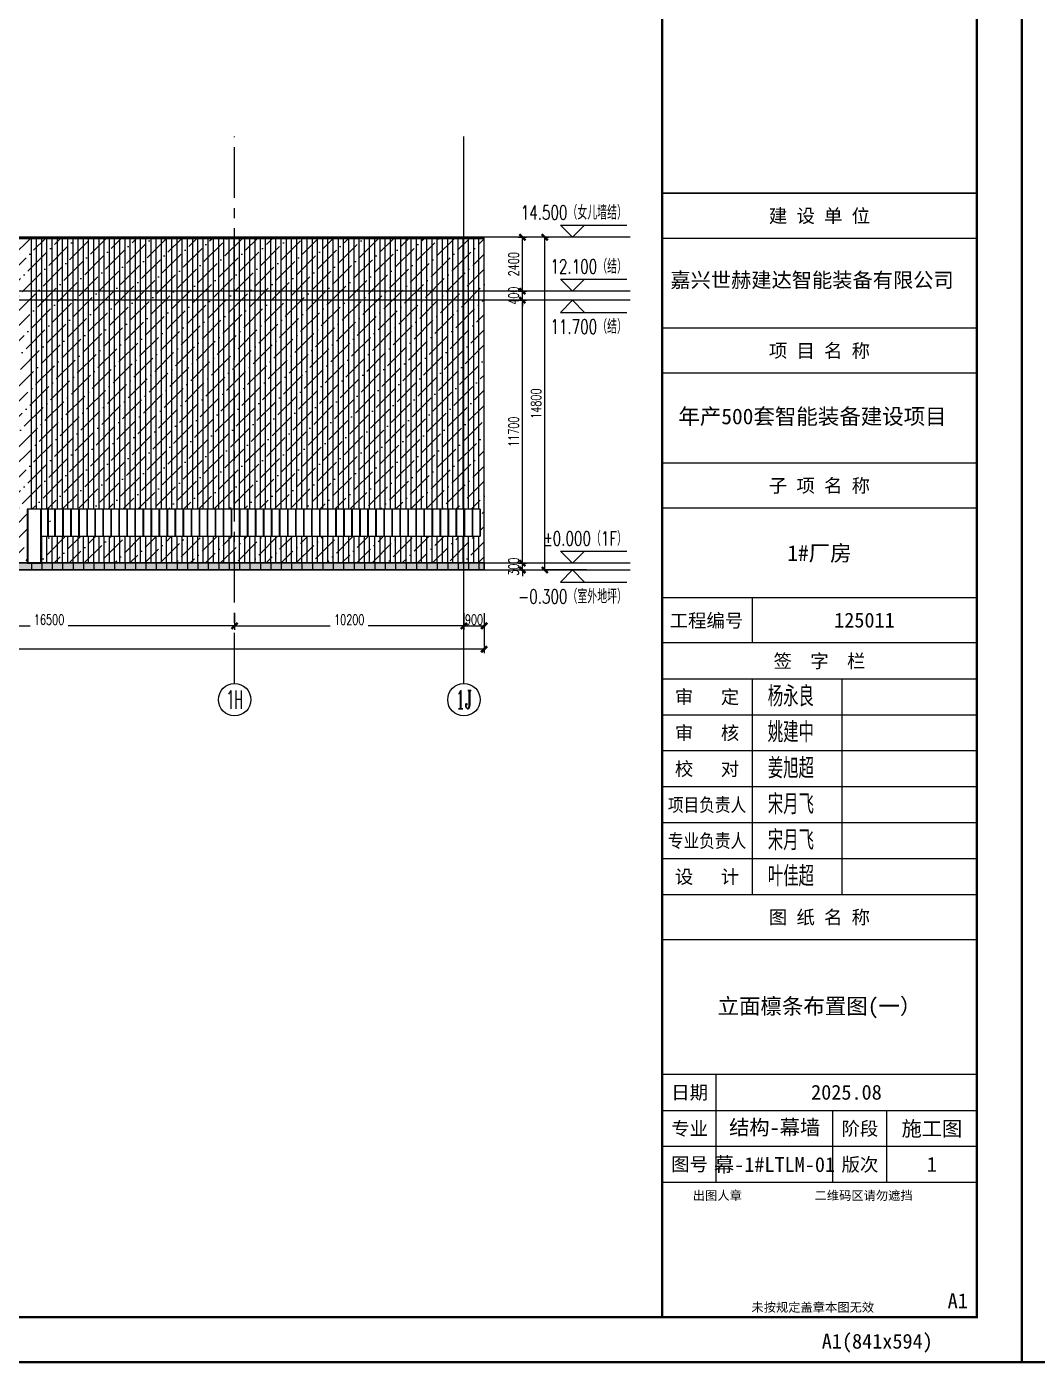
# Model space of a CAD drawing. Extents: x -2072575 to 87763, y -155913 to 742026.
# Drawn here: x -1948584 to -1903637, y 472207 to 531657 of the extents above; entities that cross this region are included whole.
import ezdxf
from ezdxf.enums import TextEntityAlignment as Align

# ---------------------------------------------------------------- set-up
doc = ezdxf.new("R2010")
doc.units = 0
doc.header["$LTSCALE"] = 1000
for name, pattern in [('20剖面图$0$DASH', [0.35, 0.25, -0.1]), ('CENTER', [2, 1.25, -0.25, 0.25, -0.25]), ('CENTER2', [28.575, 19.05, -3.175, 3.175, -3.175]), ('DOT', [0.25, 0, -0.25])]:
    doc.linetypes.add(name, pattern=pattern)
doc.layers.get('Defpoints').update_dxf_attribs({"color": 210})
for name, color, linetype in [('!ZN1-填充-8', 8, 'Continuous'), ('0-cxFrame', 155, 'Continuous'), ('3符号', 3, 'Continuous'), ('3铝板幕墙', 3, 'Continuous'), ('4玻璃幕墙', 4, 'Continuous'), ('60x60x5钢方管', 6, '20剖面图$0$DASH'), ('A-AXIS-DP', 126, 'Continuous'), ('A-LIN-V', 9, 'Continuous'), ('AS-WALL', 40, 'Continuous'), ('DIM', 173, 'Continuous'), ('DOT', 8, 'DOT'), ('DOTE', 1, 'CENTER'), ('qianming', 155, 'Continuous'), ('压型钢板', 23, 'Continuous')]:
    doc.layers.add(name, color=color, linetype=linetype)
doc.layers.add('0-cxText', color=131, linetype='Continuous', lineweight=25)
doc.styles.add('_TCH_AXIS', font='COMPLEX', dxfattribs={"bigfont": 'GBCBIG'})
doc.styles.add('BZHZ', font='bzxw', dxfattribs={"width": 0.8, "bigfont": 'bzhz'})
doc.styles.add('cx_biaoti', font='')
doc.styles.add('cx_tuming', font='simhei.ttf')
doc.styles.add('cx_tuqian1', font='')
doc.styles.add('DHTEXT-1', font='romans.shx', dxfattribs={"width": 0.7, "bigfont": 'chinese.shx'})
doc.styles.add('卓越符号', font='ROMANS.shx', dxfattribs={"width": 0.7, "bigfont": 'CHINESE.shx'})
doc.styles.add('黑体', font='simhei.ttf', dxfattribs={"height": 12})
doc.styles.get('cx_biaoti').set_extended_font_data('SimSun')
doc.styles.get('cx_tuqian1').set_extended_font_data('SimSun')
doc.dimstyles.new('ZN180', dxfattribs={"dimscale": 180, "dimtxt": 2.5, "dimasz": 1.5, "dimexe": 1, "dimexo": 2, "dimgap": 0.9, "dimtad": 1, "dimdec": 0, "dimdsep": 46, "dimtxsty": 'DHTEXT-1', "dimblk": 'ARCHTICK', "dimcen": 2.5, "dimclrd": 173, "dimclre": 173, "dimclrt": 7, "dimazin": 2, "dimtfac": 1, "dimtdec": 0, "dimtix": 1, "dimtmove": 2, "dimatfit": 3, "dimfxl": 0, "dimarcsym": 0})

# ---------------------------------------------------------------- blocks, each defined once
blk = doc.blocks.new('zjcx_lan_qianzi(Dragon)')
for p, q in [((-7000, 4800), (0, 4800)), ((-5000, 4800), (-5000, 0)), ((-3000, 4800), (-3000, 0)), ((-7000, 4000), (0, 4000)), ((-7000, 3200), (0, 3200)), ((-7000, 2400), (0, 2400)), ((-7000, 1600), (0, 1600)), ((-7000, 800), (0, 800))]:
    blk.add_line(p, q)
at = {"const_width": 30}
blk.add_lwpolyline([(-7000, 5600), (0, 5600)], dxfattribs=at)
blk.add_lwpolyline([(-7000, 5600), (0, 5600), (0, 0), (-7000, 0)], close=True, dxfattribs=at)
at = {"style": 'cx_biaoti'}
for s, p in [('签  字  栏', (-3500, 5200)), ('审   定', (-6000, 4400)), ('审   核', (-6000, 3600)), ('校   对', (-6000, 2800)), ('设   计', (-6000, 400))]:
    blk.add_text(s, height=300, dxfattribs=at).set_placement(p, align=Align.MIDDLE)
at = {"style": 'cx_biaoti', "width": 0.85}
for s, p in [('项目负责人', (-6000, 2000)), ('专业负责人', (-6000, 1200))]:
    blk.add_text(s, height=300, dxfattribs=at).set_placement(p, align=Align.MIDDLE)
blk = doc.blocks.new('T-签字(Dragon)')
at = {"layer": '0-cxFrame'}
blk.add_blockref('zjcx_lan_qianzi(Dragon)', (0, 0), dxfattribs=at)
at = {"layer": 'qianming', "style": 'BZHZ', "width": 0.8}
for s, p in [('杨永良', (-4136, 4433)), ('姚建中', (-4136, 3633)), ('姜旭超', (-4136, 2833)), ('宋月飞', (-4136, 2033)), ('宋月飞', (-4136, 1233)), ('叶佳超', (-4136, 433))]:
    blk.add_text(s, height=450, dxfattribs=at).set_placement(p, align=Align.MIDDLE)
blk = doc.blocks.new('zjcx_lan_tuming(Dragon)')
for p, q in [((-7000, 8400), (0, 8400)), ((-5800, 3000), (-5800, 5400)), ((-7000, 4600), (0, 4600)), ((-3200, 3000), (-3200, 4600)), ((-2000, 3000), (-2000, 4600)), ((-7000, 3800), (0, 3800))]:
    blk.add_line(p, q)
at = {"const_width": 30}
for points in [[(-7000, 9400), (0, 9400)], [(-7000, 5400), (0, 5400)], [(-7000, 3000), (0, 3000)], [(-7000, 0), (0, 0)]]:
    blk.add_lwpolyline(points, dxfattribs=at)
blk.add_lwpolyline([(-7000, 9400), (0, 9400), (0, 0), (-7000, 0)], close=True)
at = {"style": 'cx_biaoti'}
for s, p in [('图 纸 名 称', (-3500, 8900)), ('日期', (-6388, 5000)), ('专业', (-6388, 4200)), ('阶段', (-2600, 4200)), ('图号', (-6388, 3400)), ('版次', (-2600, 3400))]:
    blk.add_text(s, height=300, dxfattribs=at).set_placement(p, align=Align.MIDDLE)
for s, p in [('出图人章', (-6316, 2607)), ('二维码区请勿遮挡', (-3609, 2607)), ('未按规定盖章本图无效', (-5013, 120))]:
    blk.add_text(s, height=200, dxfattribs=at).set_placement(p)
blk = doc.blocks.new('T-图签(Dragon)')
blk.add_blockref('zjcx_lan_tuming(Dragon)', (0, 0))
at = {"color": 3, "style": 'cx_biaoti'}
for s, p in [('2025.08', (-2900, 5000)), ('结构-幕墙 ', (-4384, 4227)), ('施工图', (-1000, 4200))]:
    blk.add_text(s, height=330, dxfattribs=at).set_placement(p, align=Align.MIDDLE)
blk = doc.blocks.new('zjcx_lan_xiangmu(Dragon)')
for p, q in [((-7000, 9000), (0, 9000)), ((-7000, 6000), (0, 6000)), ((-7000, 3000), (0, 3000)), ((-5000, 1000), (-5000, 0))]:
    blk.add_line(p, q)
at = {"const_width": 30}
for points in [[(-7000, 10000), (0, 10000)], [(-7000, 7000), (0, 7000)], [(-7000, 7000), (0, 7000)], [(-7000, 4000), (0, 4000)], [(-7000, 4000), (0, 4000)], [(-7000, 1000), (0, 1000)], [(-7000, 0), (0, 0)]]:
    blk.add_lwpolyline(points, dxfattribs=at)
blk.add_lwpolyline([(-7000, 10000), (0, 10000), (0, 0), (-7000, 0)], close=True)
at = {"style": 'cx_biaoti'}
for s, p in [('建 设 单 位', (-3500, 9500)), ('项 目 名 称', (-3500, 6500)), ('子 项 名 称', (-3500, 3500)), ('工程编号', (-6013, 500))]:
    blk.add_text(s, height=300, dxfattribs=at).set_placement(p, align=Align.MIDDLE)
blk = doc.blocks.new('T-项目(Dragon)')
blk.add_blockref('zjcx_lan_xiangmu(Dragon)', (0, 0))
at = {"color": 3, "style": 'cx_tuming'}
for s, height, p in [('嘉兴世赫建达智能装备有限公司', 330, (-6816, 7901)), ('年产500套智能装备建设项目 ', 350, (-6638, 4859))]:
    blk.add_text(s, height=height, dxfattribs=at).set_placement(p)
blk = doc.blocks.new('zjcx_T1(Dragon)')
at = {"layer": '0-cxFrame', "const_width": 50}
blk.add_lwpolyline([(-7000, 0), (0, 0), (0, 57400), (-7000, 57400)], close=True, dxfattribs=at)
at = {"layer": '0-cxFrame'}
for name, p in [('T-项目(Dragon)', (0, 15000)), ('T-签字(Dragon)', (0, 9400)), ('T-图签(Dragon)', (0, 0))]:
    blk.add_blockref(name, p, dxfattribs=at)
blk = doc.blocks.new('TK22.A1 L(Dragon)')
at = {"layer": '0-cxFrame', "color": 7, "const_width": 0.5}
blk.add_lwpolyline([(0, 0), (-841, 0), (-841, 594), (0, 594)], close=True, dxfattribs=at)
at = {"layer": '0-cxFrame', "const_width": 0.5}
for points in [[(-80, 10), (-821, 10), (-821, 584), (-80, 584)], [(-10, 10), (-80, 10), (-80, 584), (-10, 584)]]:
    blk.add_lwpolyline(points, close=True, dxfattribs=at)
at = {"layer": '0-cxFrame', "xscale": 0.01, "yscale": 0.01, "zscale": 0.01}
blk.add_blockref('zjcx_T1(Dragon)', (-10, 10), dxfattribs=at)
at = {"style": '黑体', "flags": 4}
blk.add_attdef('图幅', text='', height=3.3, dxfattribs=at).set_placement((-40, 3), align=Align.RIGHT)
at = {"layer": '0-cxFrame', "style": '黑体'}
blk.add_text('(841x594)', height=3.3, dxfattribs=at).set_placement((-40, 3))
at = {"layer": '0-cxText', "flags": 4}
for tag, height, style, p in [('建设单位', 3.5, 'cx_tuming', (-45, 240)), ('项目名称', 3.5, 'cx_tuming', (-45, 210)), ('子项名称', 3.5, 'cx_tuming', (-45, 180)), ('工程编号', 3.3, 'cx_tuqian1', (-35, 165)), ('图名1', 3.5, 'cx_tuming', (-45, 87)), ('图名2', 3.5, 'cx_tuming', (-45, 79)), ('图名3', 3.5, 'cx_tuming', (-45, 71)), ('出图日期', 3.3, 'cx_tuqian1', (-39, 60)), ('专业', 3.3, 'cx_tuqian1', (-55, 52)), ('图号', 3.3, 'cx_tuqian1', (-55, 44)), ('版次', 3.3, 'cx_tuqian1', (-20, 44))]:
    blk.add_attdef(tag, text='', height=height, dxfattribs=dict(at, style=style)).set_placement(p, align=Align.MIDDLE)
at = {"layer": 'Defpoints', "color": 6, "flags": 4}
for tag, height, style, p in [('tufu', 3.3, '黑体', (-12, 12)), ('dwfname', 4, 'cx_tuqian1', (-80, 3))]:
    blk.add_attdef(tag, text='', height=height, dxfattribs=dict(at, style=style)).set_placement(p, align=Align.RIGHT)
blk = doc.blocks.new('_ArchTick')
at = {"color": 0, "linetype": 'ByBlock', "const_width": 0.4}
blk.add_lwpolyline([(-0.5, -0.5), (0.5, 0.5)], dxfattribs=at)
blk = doc.blocks.new('*D1727')
at = {"layer": 'Defpoints', "color": 0, "ltscale": 1800, "transparency": 16777216}
for p in [(-800, -1855), (125700, -1855), (125700, -3824)]:
    blk.add_point(p, dxfattribs=at)
at = {"layer": 'DIM', "color": 173, "linetype": 'ByBlock', "lineweight": -2, "ltscale": 1800, "transparency": 16777216}
for p, q in [((-800, -2215), (-800, -4004)), ((125700, -2215), (125700, -4004)), ((-800, -3824), (61456, -3824)), ((125700, -3824), (63445, -3824))]:
    blk.add_line(p, q, dxfattribs=at)
at = {"layer": 'DIM', "color": 173, "lineweight": -2, "ltscale": 1800, "transparency": 16777216, "xscale": 270, "yscale": 270, "zscale": 270, "rotation": 180}
blk.add_blockref('_ArchTick', (-800, -3824), dxfattribs=at)
at = {"layer": 'DIM', "color": 173, "lineweight": -2, "ltscale": 1800, "transparency": 16777216, "xscale": 270, "yscale": 270, "zscale": 270}
blk.add_blockref('_ArchTick', (125700, -3824), dxfattribs=at)
at = {"layer": 'DIM', "color": 7, "ltscale": 1800, "transparency": 16777216, "insert": (62450, -3549), "char_height": 450, "attachment_point": 5, "style": 'DHTEXT-1'}
blk.add_mtext('126500', dxfattribs=at)
blk = doc.blocks.new('*D1728')
at = {"layer": 'Defpoints', "color": 0, "ltscale": 1800, "transparency": 16777216}
for p in [(128070, 14500), (128398, 14500), (128070, -300)]:
    blk.add_point(p, dxfattribs=at)
at = {"layer": 'DIM', "color": 173, "linetype": 'ByBlock', "lineweight": -2, "ltscale": 1800, "transparency": 16777216}
for p, q in [((128398, -300), (128398, 14500)), ((128430, 14500), (128578, 14500)), ((128430, -300), (128578, -300))]:
    blk.add_line(p, q, dxfattribs=at)
at = {"layer": 'DIM', "color": 173, "lineweight": -2, "ltscale": 1800, "transparency": 16777216, "xscale": 270, "yscale": 270, "zscale": 270}
for p, rotation in [((128398, 14500), 90), ((128398, -300), 270)]:
    blk.add_blockref('_ArchTick', p, dxfattribs=dict(at, rotation=rotation))
at = {"layer": 'DIM', "color": 7, "ltscale": 1800, "transparency": 16777216, "insert": (128011, 7100), "char_height": 450, "attachment_point": 5, "rotation": 90, "style": 'DHTEXT-1'}
blk.add_mtext('14800', dxfattribs=at)
blk = doc.blocks.new('*D1729')
at = {"layer": 'Defpoints', "color": 0, "ltscale": 1800, "transparency": 16777216}
for p in [(126870, 0), (127400, 0), (126870, -300)]:
    blk.add_point(p, dxfattribs=at)
at = {"layer": 'DIM', "color": 173, "linetype": 'ByBlock', "lineweight": -2, "ltscale": 1800, "transparency": 16777216}
for p, q in [((127230, 0), (127580, 0)), ((127400, 0), (127400, 270)), ((127400, -300), (127400, 0)), ((127230, -300), (127580, -300)), ((127400, -300), (127400, -570))]:
    blk.add_line(p, q, dxfattribs=at)
at = {"layer": 'DIM', "color": 173, "lineweight": -2, "ltscale": 1800, "transparency": 16777216, "xscale": 270, "yscale": 270, "zscale": 270}
for p, rotation in [((127400, 0), 270), ((127400, -300), 90)]:
    blk.add_blockref('_ArchTick', p, dxfattribs=dict(at, rotation=rotation))
at = {"layer": 'DIM', "color": 7, "ltscale": 1800, "transparency": 16777216, "insert": (127013, -150), "char_height": 450, "attachment_point": 5, "rotation": 90, "style": 'DHTEXT-1'}
blk.add_mtext('300', dxfattribs=at)
blk = doc.blocks.new('*D1730')
at = {"layer": 'Defpoints', "color": 0, "ltscale": 1800, "transparency": 16777216}
for p in [(126870, 11700), (127400, 11700), (126870, 0)]:
    blk.add_point(p, dxfattribs=at)
at = {"layer": 'DIM', "color": 173, "linetype": 'ByBlock', "lineweight": -2, "ltscale": 1800, "transparency": 16777216}
for p, q in [((127230, 11700), (127580, 11700)), ((127400, 0), (127400, 11700)), ((127230, 0), (127580, 0))]:
    blk.add_line(p, q, dxfattribs=at)
at = {"layer": 'DIM', "color": 173, "lineweight": -2, "ltscale": 1800, "transparency": 16777216, "xscale": 270, "yscale": 270, "zscale": 270}
for p, rotation in [((127400, 11700), 90), ((127400, 0), 270)]:
    blk.add_blockref('_ArchTick', p, dxfattribs=dict(at, rotation=rotation))
at = {"layer": 'DIM', "color": 7, "ltscale": 1800, "transparency": 16777216, "insert": (127013, 5850), "char_height": 450, "attachment_point": 5, "rotation": 90, "style": 'DHTEXT-1'}
blk.add_mtext('11700', dxfattribs=at)
blk = doc.blocks.new('*D1731')
at = {"layer": 'Defpoints', "color": 0, "ltscale": 1800, "transparency": 16777216}
for p in [(126870, 12100), (127400, 12100), (126870, 11700)]:
    blk.add_point(p, dxfattribs=at)
at = {"layer": 'DIM', "color": 173, "linetype": 'ByBlock', "lineweight": -2, "ltscale": 1800, "transparency": 16777216}
for p, q in [((127230, 12100), (127580, 12100)), ((127400, 12100), (127400, 12370)), ((127400, 11700), (127400, 12100)), ((127230, 11700), (127580, 11700)), ((127400, 11700), (127400, 11430))]:
    blk.add_line(p, q, dxfattribs=at)
at = {"layer": 'DIM', "color": 173, "lineweight": -2, "ltscale": 1800, "transparency": 16777216, "xscale": 270, "yscale": 270, "zscale": 270}
for p, rotation in [((127400, 12100), 270), ((127400, 11700), 90)]:
    blk.add_blockref('_ArchTick', p, dxfattribs=dict(at, rotation=rotation))
at = {"layer": 'DIM', "color": 7, "ltscale": 1800, "transparency": 16777216, "insert": (127013, 11900), "char_height": 450, "attachment_point": 5, "rotation": 90, "style": 'DHTEXT-1'}
blk.add_mtext('400', dxfattribs=at)
blk = doc.blocks.new('*D1732')
at = {"layer": 'Defpoints', "color": 0, "ltscale": 1800, "transparency": 16777216}
for p in [(126870, 14500), (127400, 14500), (126870, 12100)]:
    blk.add_point(p, dxfattribs=at)
at = {"layer": 'DIM', "color": 173, "linetype": 'ByBlock', "lineweight": -2, "ltscale": 1800, "transparency": 16777216}
for p, q in [((127230, 14500), (127580, 14500)), ((127400, 12100), (127400, 14500)), ((127230, 12100), (127580, 12100))]:
    blk.add_line(p, q, dxfattribs=at)
at = {"layer": 'DIM', "color": 173, "lineweight": -2, "ltscale": 1800, "transparency": 16777216, "xscale": 270, "yscale": 270, "zscale": 270}
for p, rotation in [((127400, 14500), 90), ((127400, 12100), 270)]:
    blk.add_blockref('_ArchTick', p, dxfattribs=dict(at, rotation=rotation))
at = {"layer": 'DIM', "color": 7, "ltscale": 1800, "transparency": 16777216, "insert": (127013, 13300), "char_height": 450, "attachment_point": 5, "rotation": 90, "style": 'DHTEXT-1'}
blk.add_mtext('2400', dxfattribs=at)
blk = doc.blocks.new('*D1733')
at = {"layer": 'Defpoints', "color": 0, "ltscale": 1800, "transparency": 16777216}
for p in [(124800, -1855), (125700, -1855), (125700, -2784)]:
    blk.add_point(p, dxfattribs=at)
at = {"layer": 'DIM', "color": 173, "linetype": 'ByBlock', "lineweight": -2, "ltscale": 1800, "transparency": 16777216}
for p, q in [((124800, -2215), (124800, -2964)), ((125700, -2215), (125700, -2964)), ((124800, -2784), (125700, -2784))]:
    blk.add_line(p, q, dxfattribs=at)
at = {"layer": 'DIM', "color": 173, "lineweight": -2, "ltscale": 1800, "transparency": 16777216, "xscale": 270, "yscale": 270, "zscale": 270, "rotation": 180}
blk.add_blockref('_ArchTick', (124800, -2784), dxfattribs=at)
at = {"layer": 'DIM', "color": 173, "lineweight": -2, "ltscale": 1800, "transparency": 16777216, "xscale": 270, "yscale": 270, "zscale": 270}
blk.add_blockref('_ArchTick', (125700, -2784), dxfattribs=at)
at = {"layer": 'DIM', "color": 7, "ltscale": 1800, "transparency": 16777216, "insert": (125250, -2509), "char_height": 450, "attachment_point": 5, "style": 'DHTEXT-1'}
blk.add_mtext('900', dxfattribs=at)
blk = doc.blocks.new('*D1734')
at = {"layer": 'Defpoints', "color": 0, "ltscale": 1800, "transparency": 16777216}
for p in [(114600, -1855), (124800, -1855), (124800, -2784)]:
    blk.add_point(p, dxfattribs=at)
at = {"layer": 'DIM', "color": 173, "linetype": 'ByBlock', "lineweight": -2, "ltscale": 1800, "transparency": 16777216}
for p, q in [((114600, -2215), (114600, -2964)), ((124800, -2215), (124800, -2964)), ((114600, -2784), (118856, -2784)), ((124800, -2784), (120545, -2784))]:
    blk.add_line(p, q, dxfattribs=at)
at = {"layer": 'DIM', "color": 173, "lineweight": -2, "ltscale": 1800, "transparency": 16777216, "xscale": 270, "yscale": 270, "zscale": 270, "rotation": 180}
blk.add_blockref('_ArchTick', (114600, -2784), dxfattribs=at)
at = {"layer": 'DIM', "color": 173, "lineweight": -2, "ltscale": 1800, "transparency": 16777216, "xscale": 270, "yscale": 270, "zscale": 270}
blk.add_blockref('_ArchTick', (124800, -2784), dxfattribs=at)
at = {"layer": 'DIM', "color": 7, "ltscale": 1800, "transparency": 16777216, "insert": (119700, -2509), "char_height": 450, "attachment_point": 5, "style": 'DHTEXT-1'}
blk.add_mtext('10200', dxfattribs=at)
blk = doc.blocks.new('*D1735')
at = {"layer": 'Defpoints', "color": 0, "ltscale": 1800, "transparency": 16777216}
for p in [(98100, -1855), (114600, -1855), (114600, -2784)]:
    blk.add_point(p, dxfattribs=at)
at = {"layer": 'DIM', "color": 173, "linetype": 'ByBlock', "lineweight": -2, "ltscale": 1800, "transparency": 16777216}
for p, q in [((98100, -2215), (98100, -2964)), ((114600, -2215), (114600, -2964)), ((98100, -2784), (105506, -2784)), ((114600, -2784), (107195, -2784))]:
    blk.add_line(p, q, dxfattribs=at)
at = {"layer": 'DIM', "color": 173, "lineweight": -2, "ltscale": 1800, "transparency": 16777216, "xscale": 270, "yscale": 270, "zscale": 270, "rotation": 180}
blk.add_blockref('_ArchTick', (98100, -2784), dxfattribs=at)
at = {"layer": 'DIM', "color": 173, "lineweight": -2, "ltscale": 1800, "transparency": 16777216, "xscale": 270, "yscale": 270, "zscale": 270}
blk.add_blockref('_ArchTick', (114600, -2784), dxfattribs=at)
at = {"layer": 'DIM', "color": 7, "ltscale": 1800, "transparency": 16777216, "insert": (106350, -2509), "char_height": 450, "attachment_point": 5, "style": 'DHTEXT-1'}
blk.add_mtext('16500', dxfattribs=at)
blk = doc.blocks.new('卓越-轴号')
blk.add_circle((0, 0), 4)
at = {"color": 0, "style": '_TCH_AXIS', "width": 1.041667, "flags": 8}
blk.add_attdef('A', text='', height=4.48, dxfattribs=at).set_placement((-2, -2.24), (2, -2.24), align=Align.FIT)
blk = doc.blocks.new('*U226')
at = {"ltscale": 10}
blk.add_line((3.48, 0), (-6.85, 0), dxfattribs=at)
blk.add_lwpolyline([(3, 3), (0, 0), (-3, 3), (13.45, 3)])
at = {"color": 0, "style": '卓越符号', "width": 0.7, "flags": 8}
blk.add_attdef('±0.000', text='', height=3.5, dxfattribs=at).set_placement((13.45, 4.35), align=Align.RIGHT)
blk = doc.blocks.new('*U227')
at = {"ltscale": 10}
blk.add_line((3.48, 0), (-6.85, 0), dxfattribs=at)
blk.add_lwpolyline([(3, -3), (0, 0), (-3, -3), (13.45, -3)])
at = {"color": 0, "style": '卓越符号', "width": 0.7, "flags": 8}
blk.add_attdef('±0.000', text='', height=3.5, dxfattribs=at).set_placement((13.45, -7.85), align=Align.RIGHT)
blk = doc.blocks.new('20250915085932')
at = {"layer": '!ZN1-填充-8'}
h = blk.add_hatch(dxfattribs=at)
h.set_pattern_fill('ANSI36', color=252, scale=300, style=0)
h.set_pattern_definition([(45, (2053939.9, -503214.68), (252.5697, 926.08891), [1190.625, -238.125, 0, -238.125])])
h.paths.add_polyline_path([(106491, 2400), (105995, 0), (105381, 0), (105381, 2400)], flags=17)
h.paths.add_polyline_path([(125700, 1200), (125700, 2400), (125531, 2400), (125531, 1200), (106491, 1200), (106491, 2400), (125700, 2400), (125700, 14450), (102262, 14450), (102262, 0), (102257, 0), (102262, 12), (125700, 12)])
h = blk.add_hatch(dxfattribs=at)
h.set_pattern_fill('DOTS', color=252, scale=100, style=0)
h.set_pattern_definition([(0, (2053939.9, -507792.86), (79.375, 158.75), [0, -158.75])])
h.paths.add_polyline_path([(92350, 12), (125700, 12), (125700, -300), (92350, -300)])
at = {"layer": '3铝板幕墙', "color": 252, "ltscale": 10}
blk.add_line((125700, 12), (92350, 12), dxfattribs=at)
at = {"layer": '3铝板幕墙', "color": 252, "ltscale": 2000}
for p, q in [((105562, 12), (105562, -300)), ((106025, 12), (106025, -300)), ((106488, 12), (106488, -300)), ((106951, 12), (106951, -300)), ((107414, 12), (107414, -300)), ((107877, 12), (107877, -300)), ((108340, 12), (108340, -300)), ((108803, 12), (108803, -300)), ((109266, 12), (109266, -300)), ((109728, 12), (109728, -300)), ((110192, 12), (110192, -300)), ((110655, 12), (110655, -300)), ((111117, 12), (111117, -300)), ((111580, 12), (111580, -300)), ((112043, 12), (112043, -300)), ((112506, 12), (112506, -300)), ((112969, 12), (112969, -300)), ((113431, 12), (113431, -300)), ((113895, 12), (113895, -300)), ((114358, 12), (114358, -300)), ((114820, 12), (114820, -300)), ((115283, 12), (115283, -300)), ((115747, 12), (115747, -300)), ((116210, 12), (116210, -300)), ((116672, 12), (116672, -300)), ((117135, 12), (117135, -300)), ((117599, 12), (117599, -300)), ((118060, 12), (118060, -300)), ((118525, 12), (118525, -300)), ((118986, 12), (118986, -300)), ((119449, 12), (119449, -300)), ((119913, 12), (119913, -300)), ((120376, 12), (120376, -300)), ((120838, 12), (120838, -300)), ((121302, 12), (121302, -300)), ((121765, 12), (121765, -300)), ((122228, 12), (122228, -300)), ((122691, 12), (122691, -300)), ((123152, 12), (123152, -300)), ((123617, 12), (123617, -300)), ((124080, 12), (124080, -300)), ((124543, 12), (124543, -300)), ((125006, 12), (125006, -300)), ((125469, 12), (125469, -300))]:
    blk.add_line(p, q, dxfattribs=at)
blk.add_lwpolyline([(92350, 12), (125700, 12), (125700, -300), (92350, -300)], close=True, dxfattribs=at)
at = {"layer": '4玻璃幕墙', "color": 252, "ltscale": 1.5}
for p, q in [((105381, 2400), (105381, 0)), ((125531, 2400), (105381, 2400)), ((105403, 2400), (105403, 0)), ((105974, 2400), (105974, 0)), ((105995, 2400), (105995, 0)), ((106285, 2400), (106285, 1200)), ((106307, 2400), (106307, 1200)), ((106594, 2400), (106594, 1200)), ((106615, 2400), (106615, 1200)), ((106951, 2400), (106951, 1200)), ((106972, 2400), (106972, 1200)), ((107308, 2400), (107308, 1200)), ((107329, 2400), (107329, 1200)), ((107665, 2400), (107665, 1200)), ((107686, 2400), (107686, 1200)), ((108022, 2400), (108022, 1200)), ((108043, 2400), (108043, 1200)), ((108379, 2400), (108379, 1200)), ((108401, 2400), (108401, 1200)), ((108736, 2400), (108736, 1200)), ((108758, 2400), (108758, 1200)), ((109093, 2400), (109093, 1200)), ((109115, 2400), (109115, 1200)), ((109450, 2400), (109450, 1200)), ((109472, 2400), (109472, 1200)), ((109807, 2400), (109807, 1200)), ((109829, 2400), (109829, 1200)), ((110164, 2400), (110164, 1200)), ((110186, 2400), (110186, 1200)), ((110521, 2400), (110521, 1200)), ((110543, 2400), (110543, 1200)), ((110878, 2400), (110878, 1200)), ((110900, 2400), (110900, 1200)), ((111235, 2400), (111235, 1200)), ((111257, 2400), (111257, 1200)), ((111592, 2400), (111592, 1200)), ((111614, 2400), (111614, 1200)), ((111949, 2400), (111949, 1200)), ((111971, 2400), (111971, 1200)), ((112306, 2400), (112306, 1200)), ((112328, 2400), (112328, 1200)), ((112664, 2400), (112664, 1200)), ((112685, 2400), (112685, 1200)), ((113021, 2400), (113021, 1200)), ((113042, 2400), (113042, 1200)), ((113378, 2400), (113378, 1200)), ((113399, 2400), (113399, 1200)), ((113735, 2400), (113735, 1200)), ((113757, 2400), (113757, 1200)), ((114091, 2400), (114091, 1200)), ((114113, 2400), (114113, 1200)), ((114449, 2400), (114449, 1200)), ((114471, 2400), (114471, 1200)), ((114806, 2400), (114806, 1200)), ((114828, 2400), (114828, 1200)), ((115163, 2400), (115163, 1200)), ((115185, 2400), (115185, 1200)), ((115520, 2400), (115520, 1200)), ((115542, 2400), (115542, 1200)), ((115877, 2400), (115877, 1200)), ((115899, 2400), (115899, 1200)), ((116234, 2400), (116234, 1200)), ((116256, 2400), (116256, 1200)), ((116591, 2400), (116591, 1200)), ((116613, 2400), (116613, 1200)), ((116948, 2400), (116948, 1200)), ((116970, 2400), (116970, 1200)), ((117305, 2400), (117305, 1200)), ((117327, 2400), (117327, 1200)), ((117662, 2400), (117662, 1200)), ((117684, 2400), (117684, 1200)), ((118019, 2400), (118019, 1200)), ((118041, 2400), (118041, 1200)), ((118376, 2400), (118376, 1200)), ((118398, 2400), (118398, 1200)), ((118734, 2400), (118734, 1200)), ((118755, 2400), (118755, 1200)), ((119091, 2400), (119091, 1200)), ((119112, 2400), (119112, 1200)), ((119448, 2400), (119448, 1200)), ((119469, 2400), (119469, 1200)), ((119805, 2400), (119805, 1200)), ((119826, 2400), (119826, 1200)), ((120162, 2400), (120162, 1200)), ((120183, 2400), (120183, 1200)), ((120519, 2400), (120519, 1200)), ((120541, 2400), (120541, 1200)), ((120876, 2400), (120876, 1200)), ((120898, 2400), (120898, 1200)), ((121233, 2400), (121233, 1200)), ((121255, 2400), (121255, 1200)), ((121590, 2400), (121590, 1200)), ((121612, 2400), (121612, 1200)), ((121947, 2400), (121947, 1200)), ((121969, 2400), (121969, 1200)), ((122304, 2400), (122304, 1200)), ((122326, 2400), (122326, 1200)), ((122661, 2400), (122661, 1200)), ((122683, 2400), (122683, 1200)), ((123018, 2400), (123018, 1200)), ((123040, 2400), (123040, 1200)), ((123375, 2400), (123375, 1200)), ((123397, 2400), (123397, 1200)), ((123732, 2400), (123732, 1200)), ((123754, 2400), (123754, 1200)), ((124089, 2400), (124089, 1200)), ((124111, 2400), (124111, 1200)), ((124446, 2400), (124446, 1200)), ((124468, 2400), (124468, 1200)), ((124804, 2400), (124804, 1200)), ((124825, 2400), (124825, 1200)), ((125161, 2400), (125161, 1200)), ((125182, 2400), (125182, 1200)), ((125520, 2400), (125520, 1200)), ((125531, 2400), (125531, 1200)), ((105995, 1200), (125531, 1200)), ((105381, 0), (105995, 0))]:
    blk.add_line(p, q, dxfattribs=at)
blk.add_lwpolyline([(105995, 0), (105995, 1200), (125531, 1200), (125531, 2400), (105381, 2400), (105381, 0), (105995, 0)], dxfattribs=at)
at = {"layer": 'A-LIN-V', "color": 252}
for p, q in [((15200, 14500), (125700, 14500)), ((15200, 14450), (125700, 14450)), ((125700, -300), (125700, 14500))]:
    blk.add_line(p, q, dxfattribs=at)
at = {"layer": '压型钢板', "color": 252, "ltscale": 10}
for p, q in [((105562, 2400), (105562, 14500)), ((105794, 2400), (105794, 14500)), ((106025, 2400), (106025, 14500)), ((106257, 2400), (106257, 14500)), ((106488, 2400), (106488, 14500)), ((106720, 2400), (106720, 14500)), ((106951, 2400), (106951, 14500)), ((107182, 2400), (107182, 14500)), ((107414, 2400), (107414, 14500)), ((107645, 2400), (107645, 14500)), ((107877, 2400), (107877, 14500)), ((108108, 2400), (108108, 14500)), ((108340, 2400), (108340, 14500)), ((108571, 2400), (108571, 14500)), ((108803, 2400), (108803, 14500)), ((109034, 2400), (109034, 14500)), ((109266, 2400), (109266, 14500)), ((109497, 2400), (109497, 14500)), ((109728, 2400), (109728, 14500)), ((109960, 2400), (109960, 14500)), ((110192, 2400), (110192, 14500)), ((110423, 2400), (110423, 14500)), ((110655, 2400), (110655, 14500)), ((110886, 2400), (110886, 14500)), ((111117, 2400), (111117, 14500)), ((111349, 2400), (111349, 14500)), ((111580, 2400), (111580, 14500)), ((111811, 2400), (111811, 14500)), ((112043, 2400), (112043, 14500)), ((112275, 2400), (112275, 14500)), ((112506, 2400), (112506, 14500)), ((112737, 2400), (112737, 14500)), ((112969, 2400), (112969, 14500)), ((113201, 2400), (113201, 14500)), ((113431, 2400), (113431, 14500)), ((113664, 2400), (113664, 14500)), ((113895, 2400), (113895, 14500)), ((114126, 2400), (114126, 14500)), ((114358, 2400), (114358, 14500)), ((114589, 2400), (114589, 14500)), ((114820, 2400), (114820, 14500)), ((115052, 2400), (115052, 14500)), ((115283, 2400), (115283, 14500)), ((115514, 2400), (115514, 14500)), ((115747, 2400), (115747, 14500)), ((115978, 2400), (115978, 14500)), ((116210, 2400), (116210, 14500)), ((116440, 2400), (116440, 14500)), ((116672, 2400), (116672, 14500)), ((116903, 2400), (116903, 14500)), ((117135, 2400), (117135, 14500)), ((117367, 2400), (117367, 14500)), ((117599, 2400), (117599, 14500)), ((117830, 2400), (117830, 14500)), ((118060, 2400), (118060, 14500)), ((118292, 2400), (118292, 14500)), ((118525, 2400), (118525, 14500)), ((118755, 2400), (118755, 14500)), ((118986, 2400), (118986, 14500)), ((119219, 2400), (119219, 14500)), ((119449, 2400), (119449, 14500)), ((119682, 2400), (119682, 14500)), ((119913, 2400), (119913, 14500)), ((120145, 2400), (120145, 14500)), ((120376, 2400), (120376, 14500)), ((120608, 2400), (120608, 14500)), ((120838, 2400), (120838, 14500)), ((121069, 2400), (121069, 14500)), ((121302, 2400), (121302, 14500)), ((121532, 2400), (121532, 14500)), ((121765, 2400), (121765, 14500)), ((121995, 2400), (121995, 14500)), ((122228, 2400), (122228, 14500)), ((122458, 2400), (122458, 14500)), ((122691, 2400), (122691, 14500)), ((122921, 2400), (122921, 14500)), ((123152, 2400), (123152, 14500)), ((123385, 2400), (123385, 14500)), ((123617, 2400), (123617, 14500)), ((123848, 2400), (123848, 14500)), ((124080, 2400), (124080, 14500)), ((124311, 2400), (124311, 14500)), ((124543, 2400), (124543, 14500)), ((124772, 2400), (124772, 14500)), ((125006, 2400), (125006, 14500)), ((125235, 2400), (125235, 14500)), ((125469, 2400), (125469, 14500)), ((125700, 12), (125700, 14500)), ((106025, 12), (106025, 1200)), ((106257, 12), (106257, 1200)), ((106488, 12), (106488, 1200)), ((106720, 12), (106720, 1200)), ((106951, 12), (106951, 1200)), ((107182, 12), (107182, 1200)), ((107414, 12), (107414, 1200)), ((107645, 12), (107645, 1200)), ((107877, 12), (107877, 1200)), ((108108, 12), (108108, 1200)), ((108340, 12), (108340, 1200)), ((108571, 12), (108571, 1200)), ((108803, 12), (108803, 1200)), ((109034, 12), (109034, 1200)), ((109266, 12), (109266, 1200)), ((109497, 12), (109497, 1200)), ((109728, 12), (109728, 1200)), ((109960, 12), (109960, 1200)), ((110192, 12), (110192, 1200)), ((110423, 12), (110423, 1200)), ((110655, 12), (110655, 1200)), ((110886, 12), (110886, 1200)), ((111117, 12), (111117, 1200)), ((111349, 12), (111349, 1200)), ((111580, 12), (111580, 1200)), ((111811, 12), (111811, 1200)), ((112043, 12), (112043, 1200)), ((112275, 12), (112275, 1200)), ((112506, 12), (112506, 1200)), ((112737, 12), (112737, 1200)), ((112969, 12), (112969, 1200)), ((113201, 12), (113201, 1200)), ((113431, 12), (113431, 1200)), ((113664, 12), (113664, 1200)), ((113895, 12), (113895, 1200)), ((114126, 12), (114126, 1200)), ((114358, 12), (114358, 1200)), ((114589, 12), (114589, 1200)), ((114820, 12), (114820, 1200)), ((115052, 12), (115052, 1200)), ((115283, 12), (115283, 1200)), ((115514, 12), (115514, 1200)), ((115747, 12), (115747, 1200)), ((115978, 12), (115978, 1200)), ((116210, 12), (116210, 1200)), ((116440, 12), (116440, 1200)), ((116672, 12), (116672, 1200)), ((116903, 12), (116903, 1200)), ((117135, 12), (117135, 1200)), ((117367, 12), (117367, 1200)), ((117599, 12), (117599, 1200)), ((117830, 12), (117830, 1200)), ((118060, 12), (118060, 1200)), ((118292, 12), (118292, 1200)), ((118525, 12), (118525, 1200)), ((118755, 12), (118755, 1200)), ((118986, 12), (118986, 1200)), ((119219, 12), (119219, 1200)), ((119449, 12), (119449, 1200)), ((119682, 12), (119682, 1200)), ((119913, 12), (119913, 1200)), ((120145, 12), (120145, 1200)), ((120376, 12), (120376, 1200)), ((120608, 12), (120608, 1200)), ((120838, 12), (120838, 1200)), ((121069, 12), (121069, 1200)), ((121302, 12), (121302, 1200)), ((121532, 12), (121532, 1200)), ((121765, 12), (121765, 1200)), ((121995, 12), (121995, 1200)), ((122228, 12), (122228, 1200)), ((122458, 12), (122458, 1200)), ((122691, 12), (122691, 1200)), ((122921, 12), (122921, 1200)), ((123152, 12), (123152, 1200)), ((123385, 12), (123385, 1200)), ((123617, 12), (123617, 1200)), ((123848, 12), (123848, 1200)), ((124080, 12), (124080, 1200)), ((124311, 12), (124311, 1200)), ((124543, 12), (124543, 1200)), ((124772, 12), (124772, 1200)), ((125006, 12), (125006, 1200)), ((125235, 12), (125235, 1200)), ((125469, 12), (125469, 1200))]:
    blk.add_line(p, q, dxfattribs=at)
blk = doc.blocks.new('A$C9759542a')
at = {"layer": '3铝板幕墙', "ltscale": 1000}
blk.add_blockref('20250915085932', (0, 0), dxfattribs=at)
blk = doc.blocks.new('20250821135809')
at = {"layer": 'DOT', "linetype": 'CENTER2', "ltscale": 18}
for p, q in [((132193.4, 14500), (12930.2, 14500)), ((132193.4, 12100), (12930.2, 12100)), ((132193.4, 11700), (12930.2, 11700)), ((132193.4, 0), (-7168.5, 0))]:
    blk.add_line(p, q, dxfattribs=at)
at = {"layer": 'DOTE', "ltscale": 1.8}
blk.add_line((114600, -5350), (114600, 18985.3), dxfattribs=at)
at = {"layer": 'DOTE', "ltscale": 180}
blk.add_line((124800, -5350), (124800, 18985.3), dxfattribs=at)
at = {"layer": '3符号', "color": 7}
ref = blk.add_blockref('*U226', (129631.1, 14500), dxfattribs=dict(at, xscale=180, yscale=180, zscale=180))
ref.add_attrib('±0.000', '14.500（女儿墙结）', dxfattribs={"layer": '0', "color": 0, "height": 630, "style": '卓越符号', "width": 0.7}).set_placement((132052.1, 15283), align=Align.RIGHT)
ref = blk.add_blockref('*U226', (129631.1, 12100), dxfattribs=dict(at, xscale=180, yscale=180, zscale=180))
ref.add_attrib('±0.000', '12.100（结）', dxfattribs={"layer": '0', "color": 0, "height": 630, "style": '卓越符号', "width": 0.7}).set_placement((132052.1, 12883), align=Align.RIGHT)
ref = blk.add_blockref('*U227', (129631.1, 11700), dxfattribs=dict(at, xscale=180, yscale=180, zscale=180))
ref.add_attrib('±0.000', '11.700（结）', dxfattribs={"layer": '0', "color": 0, "height": 630, "style": '卓越符号', "width": 0.7}).set_placement((132052.1, 10207.4), align=Align.RIGHT)
ref = blk.add_blockref('*U226', (129631.1, 0), dxfattribs=dict(at, xscale=180, yscale=180, zscale=180))
ref.add_attrib('±0.000', '±0.000（1F）', dxfattribs={"layer": '0', "color": 0, "height": 630, "style": '卓越符号', "width": 0.7}).set_placement((132052.1, 783), align=Align.RIGHT)
ref = blk.add_blockref('*U227', (129631.1, -300), dxfattribs=dict(at, xscale=180, yscale=180, zscale=180))
ref.add_attrib('±0.000', '-0.300（室外地坪）', dxfattribs={"layer": '0', "color": 0, "height": 630, "style": '卓越符号', "width": 0.7}).set_placement((132052.1, -1792.6), align=Align.RIGHT)
ref = blk.add_blockref('卓越-轴号', (114601.1, -6070), dxfattribs=dict(at, xscale=180, yscale=180, zscale=180))
ref.add_attrib('A', '1H', dxfattribs={"layer": '0', "color": 0, "height": 806.4, "style": '_TCH_AXIS', "width": 0.535714}).set_placement((114241.1, -6473.2), (114961.1, -6473.2), align=Align.FIT)
ref = blk.add_blockref('卓越-轴号', (124801.1, -6070), dxfattribs=dict(at, xscale=180, yscale=180, zscale=180))
ref.add_attrib('A', '1J', dxfattribs={"layer": '0', "color": 0, "height": 806.4, "style": '_TCH_AXIS', "width": 0.721154}).set_placement((124441.1, -6473.2), (125161.1, -6473.2), align=Align.FIT)
at = {"layer": 'DIM', "ltscale": 1800}
for p1, p2, distance, picture, middle in [((126870.4, 12100), (126870.4, 14500), -529.2, '*D1732', (127012.6, 13300)), ((128070.4, -300), (128070.4, 14500), -327.8, '*D1728', (128011.2, 7100)), ((126870.4, 11700), (126870.4, 12100), -529.2, '*D1731', (127012.6, 11900)), ((126870.4, 0), (126870.4, 11700), -529.2, '*D1730', (127012.6, 5850)), ((126870.4, -300), (126870.4, 0), -529.2, '*D1729', (127012.6, -150))]:
    dim = blk.add_aligned_dim(p1=p1, p2=p2, distance=distance, dimstyle='ZN180', dxfattribs=at)
    dim.commit()
    dim.dimension.update_dxf_attribs({"geometry": picture, "text_midpoint": middle})
for base, p1, p2, picture, middle in [((125700, -3824.1), (-800, -1854.7), (125700, -1854.7), '*D1727', (62450, -3549.1)), ((114600, -2784.1), (98100, -1854.7), (114600, -1854.7), '*D1735', (106350, -2509.1)), ((124800, -2784.1), (114600, -1854.7), (124800, -1854.7), '*D1734', (119700, -2509.1)), ((125700, -2784.1), (124800, -1854.7), (125700, -1854.7), '*D1733', (125250, -2509.1))]:
    dim = blk.add_linear_dim(base=base, p1=p1, p2=p2, angle=0, dimstyle='ZN180', dxfattribs=at)
    dim.commit()
    dim.dimension.update_dxf_attribs({"geometry": picture, "text_midpoint": middle, "dimtype": 129})

msp = doc.modelspace()

# ---------------------------------------------------------------- block references
at = {"layer": '0-cxFrame', "xscale": 200, "yscale": 200, "zscale": 200}
msp.add_blockref('TK22.A1 L(Dragon)', (-1736124.8, 472257.2), dxfattribs=at)
at = {"layer": '60x60x5钢方管', "ltscale": 0.5}
msp.add_blockref('A$C9759542a', (-2053939.9, 507792.9), dxfattribs=at)

# ---------------------------------------------------------------- next in the draw order: linework, layer by layer
at = {"layer": 'AS-WALL'}
msp.add_line((-2061108.4, 507492.9), (-1921746.5, 507492.9), dxfattribs=at)

# ---------------------------------------------------------------- next in the draw order: block references
at = {"layer": '0-cxFrame'}
ref = msp.add_blockref('TK22.A1 L(Dragon)', (-1904324.8, 472257.2), dxfattribs=dict(at, xscale=200, yscale=200, zscale=200))
ref.add_attrib('子项名称', '1#厂房', dxfattribs={"layer": '0-cxText', "height": 700, "style": 'cx_tuming'}).set_placement((-1913324.8, 508257.2), align=Align.MIDDLE)
ref.add_attrib('图名2', '立面檩条布置图(一）', dxfattribs={"layer": '0-cxText', "height": 700, "style": 'cx_tuming'}).set_placement((-1913324.8, 488057.2), align=Align.MIDDLE)
ref.add_attrib('工程编号', '125011', dxfattribs={"layer": '0-cxText', "height": 660, "style": 'cx_tuqian1'}).set_placement((-1911324.8, 505257.2), align=Align.MIDDLE)
ref.add_attrib('图号', '幕-1#LTLM-01', dxfattribs={"layer": '0-cxText', "height": 660, "style": 'cx_tuqian1'}).set_placement((-1915324.8, 481057.2), align=Align.MIDDLE)
ref.add_attrib('版次', '1', dxfattribs={"layer": '0-cxText', "height": 660, "style": 'cx_tuqian1'}).set_placement((-1908324.8, 481057.2), align=Align.MIDDLE)
ref.add_attrib('图幅', 'A1', dxfattribs={"layer": '0', "height": 660, "style": '黑体'}).set_placement((-1912324.8, 472857.2), align=Align.RIGHT)
ref.add_attrib('tufu', 'A1', dxfattribs={"layer": 'Defpoints', "color": 6, "height": 660, "style": '黑体'}).set_placement((-1906724.8, 474657.2), align=Align.RIGHT)
at = {"layer": 'A-AXIS-DP', "ltscale": 2800}
msp.add_blockref('20250821135809', (-2053939.9, 507792.9), dxfattribs=at)

doc.saveas('drawing.dxf')
